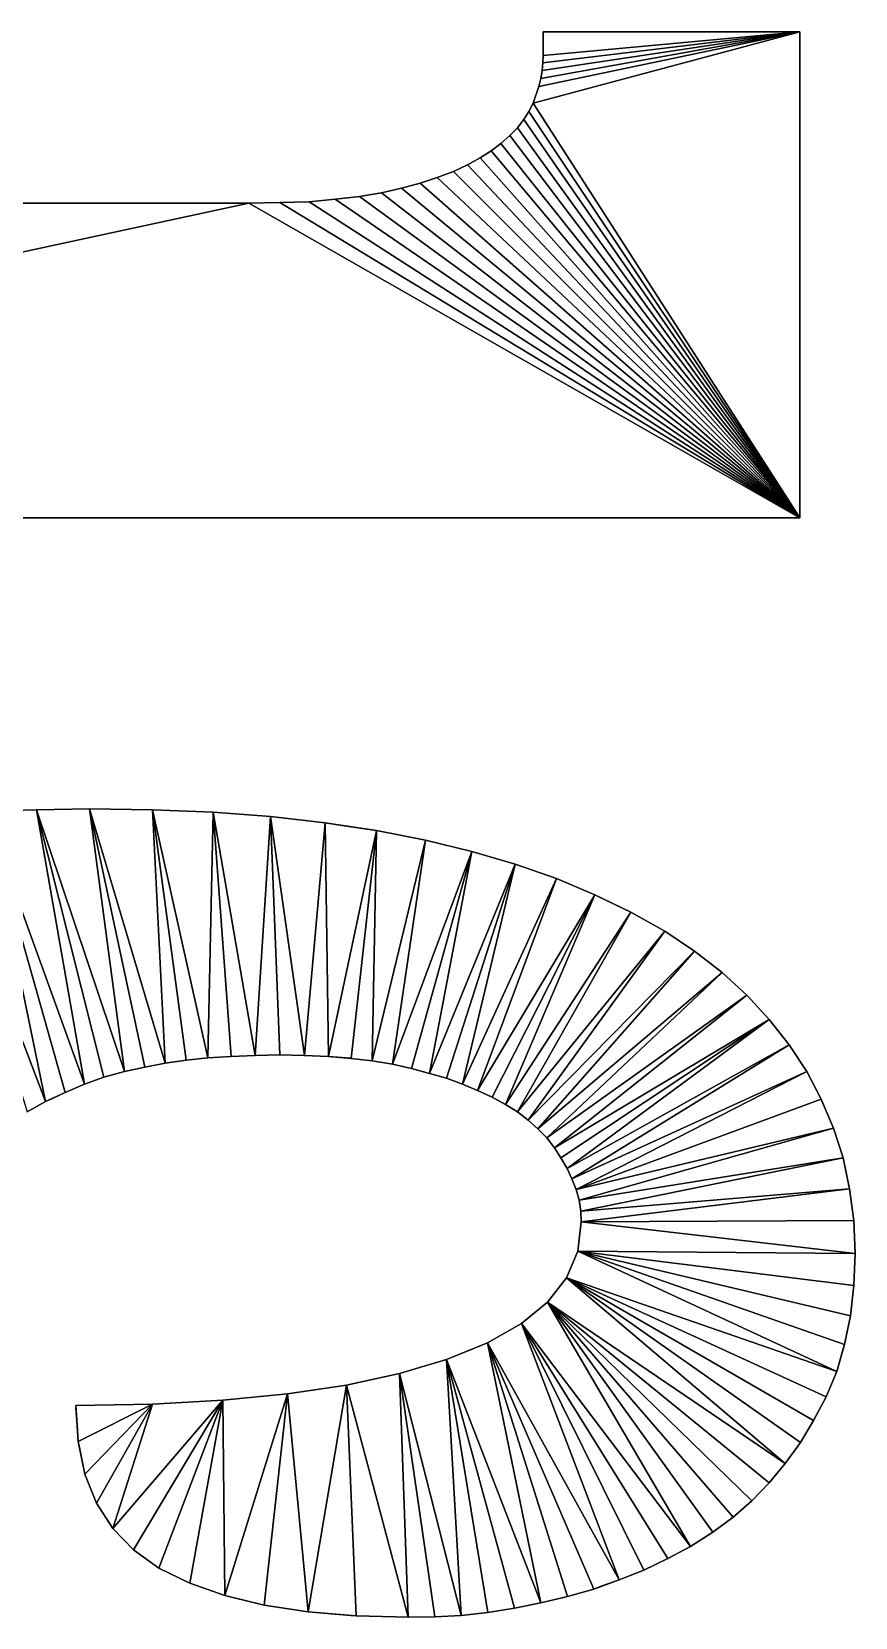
# Model space of a CAD drawing. Header units: inches. Extents: x 62 to 1153, y 3 to 780.
# Drawn here: x 391.474 to 393.169, y 217.36 to 220.625 of the extents above; entities that cross this region are included whole.
import ezdxf

# ---------------------------------------------------------------- set-up
doc = ezdxf.new("R2010")
doc.units = ezdxf.units.IN
doc.header["$MEASUREMENT"] = 0
doc.layers.add('ConstLine', color=6, linetype='Continuous')

msp = doc.modelspace()

# ---------------------------------------------------------------- linework, layer by layer
at = {"layer": 'ConstLine'}
for points in [[(392.5059, 220.4776, 5), (393.0549, 220.6246, 5), (392.5179, 220.5116, 5)], [(393.0549, 220.6246, 5), (392.5059, 220.4776, 5), (393.0549, 219.6236, 5)], [(392.5219, 220.5286, 5), (392.5179, 220.5116, 5), (393.0549, 220.6246, 5)], [(392.5249, 220.5446, 5), (392.5219, 220.5286, 5), (393.0549, 220.6246, 5)], [(392.5259, 220.5606, 5), (392.5249, 220.5446, 5), (393.0549, 220.6246, 5)], [(392.5269, 220.5756, 5), (392.5259, 220.5606, 5), (393.0549, 220.6246, 5)], [(392.5269, 220.6246, 5), (392.5269, 220.5756, 5), (393.0549, 220.6246, 5)], [(393.0549, 220.6246, 4), (392.5269, 220.6246, 4), (393.0549, 220.6246, 5)], [(392.5269, 220.6246, 4), (392.5269, 220.6246, 5), (393.0549, 220.6246, 5)], [(392.5269, 220.6246, 4), (392.5269, 220.5756, 4), (392.5269, 220.5756, 5)], [(392.5269, 220.6246, 4), (392.5269, 220.5756, 5), (392.5269, 220.6246, 5)], [(393.0549, 219.6236, 4), (393.0549, 220.6246, 4), (393.0549, 219.6236, 5)], [(393.0549, 220.6246, 5), (393.0549, 219.6236, 5), (393.0549, 220.6246, 4)], [(392.5259, 220.5606, 4), (392.5249, 220.5446, 4), (392.5249, 220.5446, 5)], [(392.5259, 220.5606, 4), (392.5249, 220.5446, 5), (392.5259, 220.5606, 5)], [(392.5269, 220.5756, 4), (392.5259, 220.5606, 4), (392.5259, 220.5606, 5)], [(392.5269, 220.5756, 4), (392.5259, 220.5606, 5), (392.5269, 220.5756, 5)], [(392.5219, 220.5286, 4), (392.5179, 220.5116, 4), (392.5179, 220.5116, 5)], [(392.5219, 220.5286, 4), (392.5179, 220.5116, 5), (392.5219, 220.5286, 5)], [(392.5219, 220.5286, 5), (392.5249, 220.5446, 5), (392.5248, 220.5441, 4)], [(392.5248, 220.5441, 4), (392.5219, 220.5286, 4), (392.5219, 220.5286, 5)], [(392.5249, 220.5446, 4), (392.5248, 220.5441, 4), (392.5249, 220.5446, 5)], [(392.5179, 220.5116, 4), (392.5059, 220.4776, 4), (392.5059, 220.4776, 5)], [(392.5179, 220.5116, 4), (392.5059, 220.4776, 5), (392.5179, 220.5116, 5)], [(392.4869, 220.4436, 5), (393.0549, 219.6236, 5), (392.4969, 220.4606, 5)], [(392.4969, 220.4606, 4), (392.4869, 220.4436, 4), (392.4869, 220.4436, 5)], [(392.4969, 220.4606, 4), (392.4869, 220.4436, 5), (392.4969, 220.4606, 5)], [(392.4969, 220.4606, 5), (393.0549, 219.6236, 5), (392.5059, 220.4776, 5)], [(392.4969, 220.4606, 5), (392.5059, 220.4776, 5), (392.5032, 220.4726, 4)], [(392.5032, 220.4726, 4), (392.4969, 220.4606, 4), (392.4969, 220.4606, 5)], [(392.5059, 220.4776, 4), (392.5032, 220.4726, 4), (392.5059, 220.4776, 5)], [(392.4579, 220.4106, 5), (393.0549, 219.6236, 5), (392.4739, 220.4266, 5)], [(392.4739, 220.4266, 4), (392.4579, 220.4106, 4), (392.4579, 220.4106, 5)], [(392.4739, 220.4266, 4), (392.4579, 220.4106, 5), (392.4739, 220.4266, 5)], [(392.4739, 220.4266, 5), (393.0549, 219.6236, 5), (392.4869, 220.4436, 5)], [(392.4869, 220.4436, 4), (392.4739, 220.4266, 4), (392.4739, 220.4266, 5)], [(392.4869, 220.4436, 4), (392.4739, 220.4266, 5), (392.4869, 220.4436, 5)], [(392.4199, 220.3796, 5), (393.0549, 219.6236, 5), (392.4399, 220.3946, 5)], [(392.4399, 220.3946, 4), (392.4199, 220.3796, 4), (392.4199, 220.3796, 5)], [(392.4399, 220.3946, 4), (392.4199, 220.3796, 5), (392.4399, 220.3946, 5)], [(392.4399, 220.3946, 5), (393.0549, 219.6236, 5), (392.4579, 220.4106, 5)], [(392.4579, 220.4106, 4), (392.4399, 220.3946, 4), (392.4399, 220.3946, 5)], [(392.4579, 220.4106, 4), (392.4399, 220.3946, 5), (392.4579, 220.4106, 5)], [(392.3969, 220.3646, 5), (392.3709, 220.3506, 5), (393.0549, 219.6236, 5)], [(392.3969, 220.3646, 4), (392.3709, 220.3506, 4), (392.3709, 220.3506, 5)], [(392.3969, 220.3646, 4), (392.3709, 220.3506, 5), (392.3969, 220.3646, 5)], [(392.3969, 220.3646, 5), (393.0549, 219.6236, 5), (392.4199, 220.3796, 5)], [(392.4199, 220.3796, 4), (392.3969, 220.3646, 4), (392.3969, 220.3646, 5)], [(392.4199, 220.3796, 4), (392.3969, 220.3646, 5), (392.4199, 220.3796, 5)], [(392.3089, 220.3246, 5), (392.2739, 220.3126, 5), (393.0549, 219.6236, 5)], [(392.3089, 220.3246, 4), (392.2739, 220.3126, 4), (392.2739, 220.3126, 5)], [(392.3089, 220.3246, 4), (392.2739, 220.3126, 5), (392.3089, 220.3246, 5)], [(392.3419, 220.3366, 5), (392.3089, 220.3246, 5), (393.0549, 219.6236, 5)], [(392.3419, 220.3366, 4), (392.3089, 220.3246, 4), (392.3089, 220.3246, 5)], [(392.3419, 220.3366, 4), (392.3089, 220.3246, 5), (392.3419, 220.3366, 5)], [(392.3709, 220.3506, 5), (392.3419, 220.3366, 5), (393.0549, 219.6236, 5)], [(392.3709, 220.3506, 4), (392.3419, 220.3366, 4), (392.3419, 220.3366, 5)], [(392.3709, 220.3506, 4), (392.3419, 220.3366, 5), (392.3709, 220.3506, 5)], [(392.1489, 220.2856, 5), (393.0549, 219.6236, 5), (392.1939, 220.2926, 5)], [(392.1939, 220.2926, 4), (392.1489, 220.2856, 4), (392.1489, 220.2856, 5)], [(392.1939, 220.2926, 4), (392.1489, 220.2856, 5), (392.1939, 220.2926, 5)], [(392.2349, 220.3026, 5), (392.1939, 220.2926, 5), (393.0549, 219.6236, 5)], [(392.2349, 220.3026, 4), (392.1939, 220.2926, 4), (392.1939, 220.2926, 5)], [(392.2349, 220.3026, 4), (392.1939, 220.2926, 5), (392.2349, 220.3026, 5)], [(392.2739, 220.3126, 5), (392.2349, 220.3026, 5), (393.0549, 219.6236, 5)], [(392.2739, 220.3126, 4), (392.2349, 220.3026, 4), (392.2349, 220.3026, 5)], [(392.2739, 220.3126, 4), (392.2349, 220.3026, 5), (392.2739, 220.3126, 5)], [(388.9209, 220.2716, 4), (388.9209, 220.2716, 5), (391.9209, 220.2716, 5)], [(388.9209, 220.2716, 5), (388.9209, 219.6236, 5), (391.9209, 220.2716, 5)], [(393.0549, 219.6236, 5), (391.9209, 220.2716, 5), (388.9209, 219.6236, 5)], [(391.9209, 220.2716, 4), (388.9209, 220.2716, 4), (391.9209, 220.2716, 5)], [(391.9849, 220.2726, 5), (391.9209, 220.2716, 5), (393.0549, 219.6236, 5)], [(391.9849, 220.2726, 4), (391.9209, 220.2716, 4), (391.9209, 220.2716, 5)], [(391.9849, 220.2726, 4), (391.9209, 220.2716, 5), (391.9849, 220.2726, 5)], [(392.0449, 220.2746, 5), (391.9849, 220.2726, 5), (393.0549, 219.6236, 5)], [(392.0449, 220.2746, 4), (391.9849, 220.2726, 4), (391.9849, 220.2726, 5)], [(392.0449, 220.2746, 4), (391.9849, 220.2726, 5), (392.0449, 220.2746, 5)], [(392.0989, 220.2796, 5), (392.0449, 220.2746, 5), (393.0549, 219.6236, 5)], [(392.0989, 220.2796, 4), (392.0449, 220.2746, 4), (392.0449, 220.2746, 5)], [(392.0989, 220.2796, 4), (392.0449, 220.2746, 5), (392.0989, 220.2796, 5)], [(392.0989, 220.2796, 5), (393.0549, 219.6236, 5), (392.1489, 220.2856, 5)], [(392.0989, 220.2796, 5), (392.1489, 220.2856, 5), (392.1309, 220.2835, 4)], [(392.1309, 220.2835, 4), (392.0989, 220.2796, 4), (392.0989, 220.2796, 5)], [(392.1489, 220.2856, 4), (392.1309, 220.2835, 4), (392.1489, 220.2856, 5)], [(388.9209, 219.6236, 4), (393.0549, 219.6236, 4), (388.9209, 219.6236, 5)], [(393.0549, 219.6236, 5), (388.9209, 219.6236, 5), (393.0549, 219.6236, 4)], [(391.3789, 219.0196, 5), (391.2779, 219.0126, 5), (391.5029, 218.4216, 5)], [(391.4839, 219.0226, 5), (391.3789, 219.0196, 5), (391.5829, 218.4576, 5)], [(391.4839, 219.0226, 4), (391.3789, 219.0196, 4), (391.3789, 219.0196, 5)], [(391.4839, 219.0226, 4), (391.3789, 219.0196, 5), (391.4839, 219.0226, 5)], [(391.5429, 218.4406, 5), (391.5829, 218.4576, 5), (391.3789, 219.0196, 5)], [(391.5029, 218.4216, 5), (391.5429, 218.4406, 5), (391.3789, 219.0196, 5)], [(391.5929, 219.0246, 5), (391.4839, 219.0226, 5), (391.6649, 218.4836, 5)], [(391.5929, 219.0246, 4), (391.4839, 219.0226, 4), (391.4839, 219.0226, 5)], [(391.5929, 219.0246, 4), (391.4839, 219.0226, 5), (391.5929, 219.0246, 5)], [(391.6229, 218.4716, 5), (391.6649, 218.4836, 5), (391.4839, 219.0226, 5)], [(391.5829, 218.4576, 5), (391.6229, 218.4716, 5), (391.4839, 219.0226, 5)], [(391.6649, 218.4836, 5), (391.7069, 218.4926, 5), (391.5929, 219.0246, 5)], [(391.7069, 218.4926, 5), (391.7489, 218.5006, 5), (391.5929, 219.0246, 5)], [(391.7229, 219.0226, 5), (391.5929, 219.0246, 5), (391.7489, 218.5006, 5)], [(391.7229, 219.0226, 4), (391.5929, 219.0246, 4), (391.5929, 219.0246, 5)], [(391.7229, 219.0226, 4), (391.5929, 219.0246, 5), (391.7229, 219.0226, 5)], [(391.8479, 219.0176, 5), (391.7229, 219.0226, 5), (391.8369, 218.5116, 5)], [(391.7919, 218.5066, 5), (391.8369, 218.5116, 5), (391.7229, 219.0226, 5)], [(391.7489, 218.5006, 5), (391.7919, 218.5066, 5), (391.7229, 219.0226, 5)], [(391.8479, 219.0176, 4), (391.7229, 219.0226, 4), (391.7229, 219.0226, 5)], [(391.8479, 219.0176, 4), (391.7229, 219.0226, 5), (391.8479, 219.0176, 5)], [(391.8369, 218.5116, 5), (391.8849, 218.5146, 5), (391.8479, 219.0176, 5)], [(391.9659, 219.0086, 5), (391.8479, 219.0176, 5), (391.9339, 218.5166, 5)], [(391.8849, 218.5146, 5), (391.9339, 218.5166, 5), (391.8479, 219.0176, 5)], [(391.9659, 219.0086, 4), (391.8479, 219.0176, 4), (391.8479, 219.0176, 5)], [(391.9659, 219.0086, 4), (391.8479, 219.0176, 5), (391.9659, 219.0086, 5)], [(391.4649, 218.4006, 5), (391.5029, 218.4216, 5), (391.2779, 219.0126, 5)], [(391.9339, 218.5166, 5), (391.9849, 218.5176, 5), (391.9659, 219.0086, 5)], [(391.9849, 218.5176, 5), (392.0359, 218.5166, 5), (391.9659, 219.0086, 5)], [(392.0779, 218.9956, 5), (391.9659, 219.0086, 5), (392.0359, 218.5166, 5)], [(392.0779, 218.9956, 4), (391.9659, 219.0086, 4), (391.9659, 219.0086, 5)], [(392.0779, 218.9956, 4), (391.9659, 219.0086, 5), (392.0779, 218.9956, 5)], [(392.0359, 218.5166, 5), (392.0849, 218.5146, 5), (392.0779, 218.9956, 5)], [(392.1839, 218.9796, 5), (392.0779, 218.9956, 5), (392.0849, 218.5146, 5)], [(392.0779, 218.9956, 5), (392.1839, 218.9796, 5), (392.1309, 218.9876, 4)], [(392.1309, 218.9876, 4), (392.0779, 218.9956, 4), (392.0779, 218.9956, 5)], [(392.1839, 218.9796, 4), (392.1309, 218.9876, 4), (392.1839, 218.9796, 5)], [(392.0849, 218.5146, 5), (392.1319, 218.5106, 5), (392.1839, 218.9796, 5)], [(392.1319, 218.5106, 5), (392.1749, 218.5056, 5), (392.1839, 218.9796, 5)], [(392.2849, 218.9596, 5), (392.1839, 218.9796, 5), (392.1749, 218.5056, 5)], [(392.1749, 218.5056, 5), (392.2169, 218.4986, 5), (392.2849, 218.9596, 5)], [(392.2849, 218.9596, 4), (392.1839, 218.9796, 4), (392.1839, 218.9796, 5)], [(392.2849, 218.9596, 4), (392.1839, 218.9796, 5), (392.2849, 218.9596, 5)], [(392.3799, 218.9366, 5), (392.2849, 218.9596, 5), (392.2169, 218.4986, 5)], [(392.3799, 218.9366, 4), (392.2849, 218.9596, 4), (392.2849, 218.9596, 5)], [(392.3799, 218.9366, 4), (392.2849, 218.9596, 5), (392.3799, 218.9366, 5)], [(392.2169, 218.4986, 5), (392.2559, 218.4896, 5), (392.3799, 218.9366, 5)], [(392.2559, 218.4896, 5), (392.2929, 218.4796, 5), (392.3799, 218.9366, 5)], [(392.4689, 218.9106, 5), (392.3799, 218.9366, 5), (392.2929, 218.4796, 5)], [(392.4689, 218.9106, 4), (392.3799, 218.9366, 4), (392.3799, 218.9366, 5)], [(392.4689, 218.9106, 4), (392.3799, 218.9366, 5), (392.4689, 218.9106, 5)], [(392.2929, 218.4796, 5), (392.3279, 218.4696, 5), (392.4689, 218.9106, 5)], [(392.3279, 218.4696, 5), (392.3609, 218.4576, 5), (392.4689, 218.9106, 5)], [(392.5539, 218.8806, 5), (392.4689, 218.9106, 5), (392.3609, 218.4576, 5)], [(392.5539, 218.8806, 4), (392.4689, 218.9106, 4), (392.4689, 218.9106, 5)], [(392.5539, 218.8806, 4), (392.4689, 218.9106, 5), (392.5539, 218.8806, 5)], [(392.3609, 218.4576, 5), (392.3919, 218.4446, 5), (392.5539, 218.8806, 5)], [(392.6329, 218.8476, 5), (392.5539, 218.8806, 5), (392.3919, 218.4446, 5)], [(392.6329, 218.8476, 4), (392.5539, 218.8806, 4), (392.5539, 218.8806, 5)], [(392.6329, 218.8476, 4), (392.5539, 218.8806, 5), (392.6329, 218.8476, 5)], [(392.3919, 218.4446, 5), (392.4219, 218.4306, 5), (392.6329, 218.8476, 5)], [(392.4219, 218.4306, 5), (392.4489, 218.4156, 5), (392.6329, 218.8476, 5)], [(392.7069, 218.8116, 5), (392.6329, 218.8476, 5), (392.4489, 218.4156, 5)], [(392.6429, 218.8428, 4), (392.6329, 218.8476, 4), (392.6329, 218.8476, 5)], [(392.6429, 218.8428, 4), (392.6329, 218.8476, 5), (392.7069, 218.8116, 5)], [(392.7069, 218.8116, 4), (392.6429, 218.8428, 4), (392.7069, 218.8116, 5)], [(392.4489, 218.4156, 5), (392.4739, 218.4006, 5), (392.7069, 218.8116, 5)], [(392.7769, 218.7726, 5), (392.7069, 218.8116, 5), (392.4739, 218.4006, 5)], [(392.7769, 218.7726, 4), (392.7069, 218.8116, 4), (392.7069, 218.8116, 5)], [(392.7769, 218.7726, 4), (392.7069, 218.8116, 5), (392.7769, 218.7726, 5)], [(392.4739, 218.4006, 5), (392.4959, 218.3836, 5), (392.7769, 218.7726, 5)], [(392.8379, 218.7316, 5), (392.7769, 218.7726, 5), (392.4959, 218.3836, 5)], [(392.8379, 218.7316, 4), (392.7769, 218.7726, 4), (392.7769, 218.7726, 5)], [(392.8379, 218.7316, 4), (392.7769, 218.7726, 5), (392.8379, 218.7316, 5)], [(392.4959, 218.3836, 5), (392.5159, 218.3656, 5), (392.8379, 218.7316, 5)], [(392.8949, 218.6876, 5), (392.8379, 218.7316, 5), (392.5159, 218.3656, 5)], [(392.8949, 218.6876, 4), (392.8379, 218.7316, 4), (392.8379, 218.7316, 5)], [(392.8949, 218.6876, 4), (392.8379, 218.7316, 5), (392.8949, 218.6876, 5)], [(392.5159, 218.3656, 5), (392.5339, 218.3466, 5), (392.8949, 218.6876, 5)], [(392.9459, 218.6406, 5), (392.8949, 218.6876, 5), (392.5339, 218.3466, 5)], [(392.9459, 218.6406, 4), (392.8949, 218.6876, 4), (392.8949, 218.6876, 5)], [(392.9459, 218.6406, 4), (392.8949, 218.6876, 5), (392.9459, 218.6406, 5)], [(392.5339, 218.3466, 5), (392.5499, 218.3266, 5), (392.9459, 218.6406, 5)], [(392.9919, 218.5906, 5), (392.9459, 218.6406, 5), (392.5499, 218.3266, 5)], [(392.9459, 218.6406, 4), (392.9459, 218.6406, 5), (392.9919, 218.5906, 5)], [(392.9459, 218.6406, 4), (392.9919, 218.5906, 5), (392.9919, 218.5906, 4)], [(392.5499, 218.3266, 5), (392.5629, 218.3056, 5), (392.9919, 218.5906, 5)], [(392.5629, 218.3056, 5), (392.5759, 218.2836, 5), (392.9919, 218.5906, 5)], [(393.0329, 218.5386, 5), (392.9919, 218.5906, 5), (392.5759, 218.2836, 5)], [(392.9919, 218.5906, 4), (392.9919, 218.5906, 5), (393.0329, 218.5386, 5)], [(392.9919, 218.5906, 4), (393.0329, 218.5386, 5), (393.0329, 218.5386, 4)], [(392.5759, 218.2836, 5), (392.5859, 218.2626, 5), (393.0329, 218.5386, 5)], [(393.0689, 218.4836, 5), (393.0329, 218.5386, 5), (392.5859, 218.2626, 5)], [(393.0329, 218.5386, 4), (393.0329, 218.5386, 5), (393.0689, 218.4836, 5)], [(393.0329, 218.5386, 4), (393.0689, 218.4836, 5), (393.0689, 218.4836, 4)], [(391.7489, 218.5006, 4), (391.7489, 218.5006, 5), (391.7069, 218.4926, 5)], [(391.7489, 218.5006, 4), (391.7069, 218.4926, 5), (391.7069, 218.4926, 4)], [(391.7919, 218.5066, 4), (391.7919, 218.5066, 5), (391.7489, 218.5006, 5)], [(391.7919, 218.5066, 4), (391.7489, 218.5006, 5), (391.7489, 218.5006, 4)], [(391.8369, 218.5116, 4), (391.8369, 218.5116, 5), (391.7919, 218.5066, 5)], [(391.8369, 218.5116, 4), (391.7919, 218.5066, 5), (391.7919, 218.5066, 4)], [(391.8849, 218.5146, 4), (391.8849, 218.5146, 5), (391.8369, 218.5116, 5)], [(391.8849, 218.5146, 4), (391.8369, 218.5116, 5), (391.8369, 218.5116, 4)], [(391.9339, 218.5166, 4), (391.9339, 218.5166, 5), (391.8849, 218.5146, 5)], [(391.9339, 218.5166, 4), (391.8849, 218.5146, 5), (391.8849, 218.5146, 4)], [(391.9849, 218.5176, 4), (391.9849, 218.5176, 5), (391.9339, 218.5166, 5)], [(391.9849, 218.5176, 4), (391.9339, 218.5166, 5), (391.9339, 218.5166, 4)], [(392.0359, 218.5166, 4), (392.0359, 218.5166, 5), (391.9849, 218.5176, 5)], [(392.0359, 218.5166, 4), (391.9849, 218.5176, 5), (391.9849, 218.5176, 4)], [(392.0849, 218.5146, 4), (392.0849, 218.5146, 5), (392.0359, 218.5166, 5)], [(392.0849, 218.5146, 4), (392.0359, 218.5166, 5), (392.0359, 218.5166, 4)], [(392.0849, 218.5146, 4), (392.1309, 218.5107, 4), (392.0849, 218.5146, 5)], [(392.1319, 218.5106, 5), (392.0849, 218.5146, 5), (392.1309, 218.5107, 4)], [(392.1319, 218.5106, 4), (392.1319, 218.5106, 5), (392.1309, 218.5107, 4)], [(392.1749, 218.5056, 4), (392.1749, 218.5056, 5), (392.1319, 218.5106, 5)], [(392.1749, 218.5056, 4), (392.1319, 218.5106, 5), (392.1319, 218.5106, 4)], [(392.2169, 218.4986, 4), (392.2169, 218.4986, 5), (392.1749, 218.5056, 5)], [(392.2169, 218.4986, 4), (392.1749, 218.5056, 5), (392.1749, 218.5056, 4)], [(392.2559, 218.4896, 4), (392.2559, 218.4896, 5), (392.2169, 218.4986, 5)], [(392.2559, 218.4896, 4), (392.2169, 218.4986, 5), (392.2169, 218.4986, 4)], [(391.6229, 218.4716, 4), (391.6229, 218.4716, 5), (391.5829, 218.4576, 5)], [(391.6229, 218.4716, 4), (391.5829, 218.4576, 5), (391.5829, 218.4576, 4)], [(391.6649, 218.4836, 4), (391.6649, 218.4836, 5), (391.6229, 218.4716, 5)], [(391.6649, 218.4836, 4), (391.6229, 218.4716, 5), (391.6229, 218.4716, 4)], [(391.7069, 218.4926, 4), (391.7069, 218.4926, 5), (391.6649, 218.4836, 5)], [(391.7069, 218.4926, 4), (391.6649, 218.4836, 5), (391.6649, 218.4836, 4)], [(392.2929, 218.4796, 4), (392.2929, 218.4796, 5), (392.2559, 218.4896, 5)], [(392.2929, 218.4796, 4), (392.2559, 218.4896, 5), (392.2559, 218.4896, 4)], [(392.3279, 218.4696, 4), (392.3279, 218.4696, 5), (392.2929, 218.4796, 5)], [(392.3279, 218.4696, 4), (392.2929, 218.4796, 5), (392.2929, 218.4796, 4)], [(392.3609, 218.4576, 4), (392.3609, 218.4576, 5), (392.3279, 218.4696, 5)], [(392.3609, 218.4576, 4), (392.3279, 218.4696, 5), (392.3279, 218.4696, 4)], [(392.5859, 218.2626, 5), (392.5949, 218.2406, 5), (393.0689, 218.4836, 5)], [(393.0989, 218.4266, 5), (393.0689, 218.4836, 5), (392.5949, 218.2406, 5)], [(393.0689, 218.4836, 4), (393.0689, 218.4836, 5), (393.0989, 218.4266, 5)], [(393.0689, 218.4836, 4), (393.0989, 218.4266, 5), (393.0989, 218.4266, 4)], [(391.5429, 218.4406, 5), (391.5029, 218.4216, 5), (391.5092, 218.4246, 4)], [(391.5429, 218.4406, 4), (391.5429, 218.4406, 5), (391.5092, 218.4246, 4)], [(391.5829, 218.4576, 4), (391.5829, 218.4576, 5), (391.5429, 218.4406, 5)], [(391.5829, 218.4576, 4), (391.5429, 218.4406, 5), (391.5429, 218.4406, 4)], [(392.3919, 218.4446, 4), (392.3919, 218.4446, 5), (392.3609, 218.4576, 5)], [(392.3919, 218.4446, 4), (392.3609, 218.4576, 5), (392.3609, 218.4576, 4)], [(392.4219, 218.4306, 4), (392.4219, 218.4306, 5), (392.3919, 218.4446, 5)], [(392.4219, 218.4306, 4), (392.3919, 218.4446, 5), (392.3919, 218.4446, 4)], [(392.4219, 218.4306, 5), (392.4219, 218.4306, 4), (392.4327, 218.4246, 4)], [(392.4489, 218.4156, 5), (392.4219, 218.4306, 5), (392.4327, 218.4246, 4)], [(391.5029, 218.4216, 4), (391.5029, 218.4216, 5), (391.4649, 218.4006, 5)], [(391.5029, 218.4216, 4), (391.4649, 218.4006, 5), (391.4649, 218.4006, 4)], [(391.5029, 218.4216, 4), (391.5092, 218.4246, 4), (391.5029, 218.4216, 5)], [(392.4327, 218.4246, 4), (392.4489, 218.4156, 4), (392.4489, 218.4156, 5)], [(392.4489, 218.4156, 5), (392.4489, 218.4156, 4), (392.4739, 218.4006, 5)], [(392.4739, 218.4006, 4), (392.4739, 218.4006, 5), (392.4489, 218.4156, 4)], [(392.4739, 218.4006, 4), (392.4959, 218.3836, 4), (392.4739, 218.4006, 5)], [(392.4959, 218.3836, 5), (392.4739, 218.4006, 5), (392.4959, 218.3836, 4)], [(393.0989, 218.4266, 5), (392.5949, 218.2406, 5), (393.1239, 218.3666, 5)], [(393.0989, 218.4266, 4), (393.0989, 218.4266, 5), (393.0997, 218.4246, 4)], [(393.0989, 218.4266, 5), (393.1239, 218.3666, 5), (393.0997, 218.4246, 4)], [(393.1239, 218.3666, 4), (393.0997, 218.4246, 4), (393.1239, 218.3666, 5)], [(392.4959, 218.3836, 4), (392.5159, 218.3656, 4), (392.4959, 218.3836, 5)], [(392.5159, 218.3656, 5), (392.4959, 218.3836, 5), (392.5159, 218.3656, 4)], [(392.5159, 218.3656, 5), (392.5159, 218.3656, 4), (392.5339, 218.3466, 5)], [(392.5339, 218.3466, 4), (392.5339, 218.3466, 5), (392.5159, 218.3656, 4)], [(392.6009, 218.2186, 5), (393.1239, 218.3666, 5), (392.5949, 218.2406, 5)], [(393.1239, 218.3666, 5), (392.6009, 218.2186, 5), (393.1439, 218.3056, 5)], [(393.1239, 218.3666, 4), (393.1239, 218.3666, 5), (393.1439, 218.3056, 5)], [(393.1239, 218.3666, 4), (393.1439, 218.3056, 5), (393.1439, 218.3056, 4)], [(392.5339, 218.3466, 4), (392.5499, 218.3266, 5), (392.5339, 218.3466, 5)], [(392.5339, 218.3466, 4), (392.5499, 218.3266, 4), (392.5499, 218.3266, 5)], [(392.5629, 218.3056, 4), (392.5629, 218.3056, 5), (392.5499, 218.3266, 5)], [(392.5499, 218.3266, 4), (392.5629, 218.3056, 4), (392.5499, 218.3266, 5)], [(392.5629, 218.3056, 4), (392.5759, 218.2836, 5), (392.5629, 218.3056, 5)], [(392.5629, 218.3056, 4), (392.5759, 218.2836, 4), (392.5759, 218.2836, 5)], [(392.6009, 218.2186, 5), (392.6039, 218.1956, 5), (393.1439, 218.3056, 5)], [(393.1569, 218.2416, 5), (393.1439, 218.3056, 5), (392.6039, 218.1956, 5)], [(393.1569, 218.2416, 5), (393.1549, 218.2515, 4), (393.1439, 218.3056, 5)], [(393.1439, 218.3056, 4), (393.1439, 218.3056, 5), (393.1549, 218.2515, 4)], [(392.5759, 218.2836, 4), (392.5859, 218.2626, 4), (392.5759, 218.2836, 5)], [(392.5859, 218.2626, 5), (392.5759, 218.2836, 5), (392.5859, 218.2626, 4)], [(392.5949, 218.2406, 4), (392.5949, 218.2406, 5), (392.5859, 218.2626, 5)], [(392.5859, 218.2626, 4), (392.5949, 218.2406, 4), (392.5859, 218.2626, 5)], [(392.5949, 218.2406, 4), (392.6009, 218.2186, 5), (392.5949, 218.2406, 5)], [(392.6009, 218.2186, 5), (392.5949, 218.2406, 4), (392.6009, 218.2186, 4)], [(392.6039, 218.1956, 5), (392.6049, 218.1736, 5), (393.1569, 218.2416, 5)], [(393.1659, 218.1766, 5), (393.1569, 218.2416, 5), (392.6049, 218.1736, 5)], [(393.1569, 218.2416, 5), (393.1569, 218.2416, 4), (393.1549, 218.2515, 4)], [(393.1569, 218.2416, 4), (393.1569, 218.2416, 5), (393.1659, 218.1766, 5)], [(393.1569, 218.2416, 4), (393.1659, 218.1766, 5), (393.1659, 218.1766, 4)], [(392.6009, 218.2186, 4), (392.6039, 218.1956, 5), (392.6009, 218.2186, 5)], [(392.6009, 218.2186, 4), (392.6039, 218.1956, 4), (392.6039, 218.1956, 5)], [(392.6049, 218.1736, 5), (392.5979, 218.1136, 5), (393.1689, 218.1086, 5)], [(392.6049, 218.1736, 5), (392.6043, 218.1686, 4), (392.5979, 218.1136, 5)], [(392.5979, 218.1136, 4), (392.5979, 218.1136, 5), (392.6043, 218.1686, 4)], [(392.6049, 218.1736, 4), (392.6049, 218.1736, 5), (392.6039, 218.1956, 5)], [(392.6039, 218.1956, 4), (392.6049, 218.1736, 4), (392.6039, 218.1956, 5)], [(392.6049, 218.1736, 4), (392.6043, 218.1686, 4), (392.6049, 218.1736, 5)], [(393.1689, 218.1086, 5), (393.1659, 218.1766, 5), (392.6049, 218.1736, 5)], [(393.1659, 218.1766, 4), (393.1659, 218.1766, 5), (393.1689, 218.1086, 5)], [(393.1659, 218.1766, 4), (393.1689, 218.1086, 5), (393.1689, 218.1086, 4)], [(392.5749, 218.0586, 5), (393.1309, 217.8656, 5), (392.5979, 218.1136, 5)], [(392.5979, 218.1136, 4), (392.5749, 218.0586, 5), (392.5979, 218.1136, 5)], [(392.5979, 218.1136, 4), (392.5749, 218.0586, 4), (392.5749, 218.0586, 5)], [(393.1659, 218.0426, 5), (393.1689, 218.1086, 5), (392.5979, 218.1136, 5)], [(393.1309, 217.8656, 5), (393.1469, 217.9216, 5), (392.5979, 218.1136, 5)], [(393.1589, 217.9806, 5), (393.1659, 218.0426, 5), (392.5979, 218.1136, 5)], [(393.1589, 217.9806, 5), (392.5979, 218.1136, 5), (393.1469, 217.9216, 5)], [(393.1689, 218.1086, 4), (393.1689, 218.1086, 5), (393.1659, 218.0426, 5)], [(393.1689, 218.1086, 4), (393.1659, 218.0426, 5), (393.1659, 218.0426, 4)], [(392.5749, 218.0586, 5), (392.5359, 218.0086, 5), (393.0249, 217.6766, 5)], [(392.5359, 218.0086, 4), (392.5359, 218.0086, 5), (392.5749, 218.0586, 5)], [(392.5749, 218.0586, 4), (392.5359, 218.0086, 4), (392.5749, 218.0586, 5)], [(393.0559, 217.7196, 5), (392.5749, 218.0586, 5), (393.0249, 217.6766, 5)], [(393.0829, 217.7646, 5), (392.5749, 218.0586, 5), (393.0559, 217.7196, 5)], [(393.1089, 217.8136, 5), (392.5749, 218.0586, 5), (393.0829, 217.7646, 5)], [(393.1309, 217.8656, 5), (392.5749, 218.0586, 5), (393.1089, 217.8136, 5)], [(393.1659, 218.0426, 4), (393.1659, 218.0426, 5), (393.1589, 217.9806, 5)], [(393.1659, 218.0426, 4), (393.1589, 217.9806, 5), (393.1589, 217.9806, 4)], [(392.5359, 218.0086, 5), (392.4819, 217.9646, 5), (392.8299, 217.5056, 5)], [(392.4819, 217.9646, 5), (392.5359, 218.0086, 5), (392.4819, 217.9646, 4)], [(392.5359, 218.0086, 5), (392.5359, 218.0086, 4), (392.4819, 217.9646, 4)], [(392.8299, 217.5056, 5), (392.8759, 217.5346, 5), (392.5359, 218.0086, 5)], [(392.8759, 217.5346, 5), (392.9179, 217.5656, 5), (392.5359, 218.0086, 5)], [(392.9179, 217.5656, 5), (392.9559, 217.5996, 5), (392.5359, 218.0086, 5)], [(392.9559, 217.5996, 5), (392.9919, 217.6366, 5), (392.5359, 218.0086, 5)], [(392.9919, 217.6366, 5), (393.0249, 217.6766, 5), (392.5359, 218.0086, 5)], [(393.1589, 217.9806, 5), (393.1469, 217.9216, 5), (393.1549, 217.961, 4)], [(393.1589, 217.9806, 4), (393.1589, 217.9806, 5), (393.1549, 217.961, 4)], [(392.4819, 217.9646, 5), (392.4119, 217.9246, 5), (392.6829, 217.4366, 5)], [(392.4819, 217.9646, 4), (392.4119, 217.9246, 5), (392.4819, 217.9646, 5)], [(392.4119, 217.9246, 5), (392.4819, 217.9646, 4), (392.4119, 217.9246, 4)], [(392.7339, 217.4566, 5), (392.7829, 217.4806, 5), (392.4819, 217.9646, 5)], [(392.6829, 217.4366, 5), (392.7339, 217.4566, 5), (392.4819, 217.9646, 5)], [(392.7829, 217.4806, 5), (392.8299, 217.5056, 5), (392.4819, 217.9646, 5)], [(393.1469, 217.9216, 4), (393.1549, 217.961, 4), (393.1469, 217.9216, 5)], [(392.5219, 217.3896, 5), (392.4119, 217.9246, 5), (392.3279, 217.8906, 5)], [(392.3279, 217.8906, 5), (392.4119, 217.9246, 5), (392.3822, 217.9126, 4)], [(392.3279, 217.8906, 4), (392.3279, 217.8906, 5), (392.3822, 217.9126, 4)], [(392.4119, 217.9246, 4), (392.3822, 217.9126, 4), (392.4119, 217.9246, 5)], [(392.6309, 217.4176, 5), (392.6829, 217.4366, 5), (392.4119, 217.9246, 5)], [(392.5769, 217.4026, 5), (392.6309, 217.4176, 5), (392.4119, 217.9246, 5)], [(392.5219, 217.3896, 5), (392.5769, 217.4026, 5), (392.4119, 217.9246, 5)], [(393.1469, 217.9216, 5), (393.1309, 217.8656, 5), (393.1443, 217.9126, 4)], [(393.1309, 217.8656, 4), (393.1443, 217.9126, 4), (393.1309, 217.8656, 5)], [(393.1469, 217.9216, 4), (393.1469, 217.9216, 5), (393.1443, 217.9126, 4)], [(392.2309, 217.8616, 5), (392.3579, 217.3636, 5), (392.3279, 217.8906, 5)], [(392.3279, 217.8906, 4), (392.2309, 217.8616, 4), (392.2309, 217.8616, 5)], [(392.3279, 217.8906, 4), (392.2309, 217.8616, 5), (392.3279, 217.8906, 5)], [(392.4679, 217.3786, 5), (392.3279, 217.8906, 5), (392.4129, 217.3696, 5)], [(392.4129, 217.3696, 5), (392.3279, 217.8906, 5), (392.3579, 217.3636, 5)], [(392.5219, 217.3896, 5), (392.3279, 217.8906, 5), (392.4679, 217.3786, 5)], [(392.1309, 217.8396, 4), (392.1219, 217.8376, 5), (392.2309, 217.8616, 5)], [(392.1219, 217.8376, 5), (392.2489, 217.3596, 5), (392.2309, 217.8616, 5)], [(392.2309, 217.8616, 4), (392.1309, 217.8396, 4), (392.2309, 217.8616, 5)], [(392.3039, 217.3606, 5), (392.2309, 217.8616, 5), (392.2489, 217.3596, 5)], [(392.3579, 217.3636, 5), (392.2309, 217.8616, 5), (392.3039, 217.3606, 5)], [(393.1309, 217.8656, 4), (393.1309, 217.8656, 5), (393.1089, 217.8136, 5)], [(393.1309, 217.8656, 4), (393.1089, 217.8136, 5), (393.1089, 217.8136, 4)], [(392.0009, 217.8196, 4), (391.8679, 217.8066, 4), (391.8679, 217.8066, 5)], [(392.0009, 217.8196, 4), (391.8679, 217.8066, 5), (392.0009, 217.8196, 5)], [(392.0009, 217.8196, 5), (391.8679, 217.8066, 5), (391.8719, 217.4046, 5)], [(391.8719, 217.4046, 5), (391.9529, 217.3846, 5), (392.0009, 217.8196, 5)], [(391.9529, 217.3846, 5), (392.0429, 217.3706, 5), (392.0009, 217.8196, 5)], [(392.1219, 217.8376, 4), (392.0009, 217.8196, 4), (392.0009, 217.8196, 5)], [(392.1219, 217.8376, 4), (392.0009, 217.8196, 5), (392.1219, 217.8376, 5)], [(392.1219, 217.8376, 5), (392.0009, 217.8196, 5), (392.0429, 217.3706, 5)], [(392.1419, 217.3626, 5), (392.1219, 217.8376, 5), (392.0429, 217.3706, 5)], [(392.1309, 217.8396, 4), (392.1219, 217.8376, 4), (392.1219, 217.8376, 5)], [(392.2489, 217.3596, 5), (392.1219, 217.8376, 5), (392.1419, 217.3626, 5)], [(393.1089, 217.8136, 4), (393.1089, 217.8136, 5), (393.0829, 217.7646, 5)], [(393.1089, 217.8136, 4), (393.0829, 217.7646, 5), (393.0829, 217.7646, 4)], [(391.7229, 217.7986, 4), (391.5649, 217.7956, 4), (391.5649, 217.7956, 5)], [(391.7229, 217.7986, 4), (391.5649, 217.7956, 5), (391.7229, 217.7986, 5)], [(391.5649, 217.7956, 5), (391.5699, 217.7216, 5), (391.7229, 217.7986, 5)], [(391.5649, 217.7956, 4), (391.5652, 217.7899, 4), (391.5649, 217.7956, 5)], [(391.5661, 217.7771, 4), (391.5676, 217.7552, 4), (391.5649, 217.7956, 5)], [(391.5652, 217.7899, 4), (391.5661, 217.7771, 4), (391.5649, 217.7956, 5)], [(391.5699, 217.7216, 5), (391.5649, 217.7956, 5), (391.5676, 217.7552, 4)], [(391.5699, 217.7216, 5), (391.5839, 217.6546, 5), (391.7229, 217.7986, 5)], [(391.5839, 217.6546, 5), (391.6079, 217.5946, 5), (391.7229, 217.7986, 5)], [(391.6079, 217.5946, 5), (391.6409, 217.5426, 5), (391.7229, 217.7986, 5)], [(391.8679, 217.8066, 5), (391.7229, 217.7986, 5), (391.6409, 217.5426, 5)], [(391.6409, 217.5426, 5), (391.6839, 217.4986, 5), (391.8679, 217.8066, 5)], [(391.6839, 217.4986, 5), (391.7359, 217.4606, 5), (391.8679, 217.8066, 5)], [(391.8679, 217.8066, 4), (391.7229, 217.7986, 4), (391.7229, 217.7986, 5)], [(391.8679, 217.8066, 4), (391.7229, 217.7986, 5), (391.8679, 217.8066, 5)], [(391.7359, 217.4606, 5), (391.7999, 217.4296, 5), (391.8679, 217.8066, 5)], [(391.7999, 217.4296, 5), (391.8719, 217.4046, 5), (391.8679, 217.8066, 5)], [(391.5676, 217.7552, 4), (391.5699, 217.7216, 4), (391.5699, 217.7216, 5)], [(393.0829, 217.7646, 4), (393.0829, 217.7646, 5), (393.0559, 217.7196, 5)], [(393.0829, 217.7646, 4), (393.0559, 217.7196, 5), (393.0559, 217.7196, 4)], [(391.5699, 217.7216, 4), (391.571, 217.7163, 4), (391.5699, 217.7216, 5)], [(391.571, 217.7163, 4), (391.5839, 217.6546, 5), (391.5699, 217.7216, 5)], [(391.571, 217.7163, 4), (391.5839, 217.6546, 4), (391.5839, 217.6546, 5)], [(393.0559, 217.7196, 4), (393.0559, 217.7196, 5), (393.0249, 217.6766, 5)], [(393.0559, 217.7196, 4), (393.0249, 217.6766, 5), (393.0249, 217.6766, 4)], [(391.5839, 217.6546, 4), (391.6079, 217.5946, 4), (391.6079, 217.5946, 5)], [(391.5839, 217.6546, 4), (391.6079, 217.5946, 5), (391.5839, 217.6546, 5)], [(393.0249, 217.6766, 4), (393.0249, 217.6766, 5), (392.9919, 217.6366, 5)], [(393.0249, 217.6766, 4), (392.9919, 217.6366, 5), (392.9919, 217.6366, 4)], [(392.9919, 217.6366, 4), (392.9919, 217.6366, 5), (392.9559, 217.5996, 5)], [(392.9919, 217.6366, 4), (392.9559, 217.5996, 5), (392.9559, 217.5996, 4)], [(391.6079, 217.5946, 4), (391.6409, 217.5426, 4), (391.6409, 217.5426, 5)], [(391.6079, 217.5946, 4), (391.6409, 217.5426, 5), (391.6079, 217.5946, 5)], [(392.9559, 217.5996, 4), (392.9559, 217.5996, 5), (392.9179, 217.5656, 5)], [(392.9559, 217.5996, 4), (392.9179, 217.5656, 5), (392.9179, 217.5656, 4)], [(392.9179, 217.5656, 4), (392.9179, 217.5656, 5), (392.8759, 217.5346, 5)], [(392.9179, 217.5656, 4), (392.8759, 217.5346, 5), (392.8759, 217.5346, 4)], [(391.6409, 217.5426, 4), (391.6839, 217.4986, 4), (391.6839, 217.4986, 5)], [(391.6409, 217.5426, 4), (391.6839, 217.4986, 5), (391.6409, 217.5426, 5)], [(392.8759, 217.5346, 4), (392.8759, 217.5346, 5), (392.8299, 217.5056, 5)], [(392.8759, 217.5346, 4), (392.8299, 217.5056, 5), (392.8299, 217.5056, 4)], [(391.7359, 217.4606, 4), (391.7359, 217.4606, 5), (391.6839, 217.4986, 5)], [(391.7359, 217.4606, 4), (391.6839, 217.4986, 5), (391.6839, 217.4986, 4)], [(392.8299, 217.5056, 4), (392.8299, 217.5056, 5), (392.7829, 217.4806, 5)], [(392.8299, 217.5056, 4), (392.7829, 217.4806, 5), (392.7829, 217.4806, 4)], [(391.7999, 217.4296, 4), (391.7999, 217.4296, 5), (391.7359, 217.4606, 5)], [(391.7999, 217.4296, 4), (391.7359, 217.4606, 5), (391.7359, 217.4606, 4)], [(392.7339, 217.4566, 4), (392.7339, 217.4566, 5), (392.6829, 217.4366, 5)], [(392.7339, 217.4566, 4), (392.6829, 217.4366, 5), (392.6829, 217.4366, 4)], [(392.7829, 217.4806, 4), (392.7829, 217.4806, 5), (392.7339, 217.4566, 5)], [(392.7829, 217.4806, 4), (392.7339, 217.4566, 5), (392.7339, 217.4566, 4)], [(391.8719, 217.4046, 4), (391.8719, 217.4046, 5), (391.7999, 217.4296, 5)], [(391.8719, 217.4046, 4), (391.7999, 217.4296, 5), (391.7999, 217.4296, 4)], [(392.6309, 217.4176, 4), (392.6309, 217.4176, 5), (392.5769, 217.4026, 5)], [(392.6309, 217.4176, 4), (392.5769, 217.4026, 5), (392.5769, 217.4026, 4)], [(392.6829, 217.4366, 5), (392.6309, 217.4176, 5), (392.6429, 217.422, 4)], [(392.6309, 217.4176, 4), (392.6429, 217.422, 4), (392.6309, 217.4176, 5)], [(392.6829, 217.4366, 4), (392.6829, 217.4366, 5), (392.6429, 217.422, 4)], [(391.8719, 217.4046, 5), (391.8719, 217.4046, 4), (391.8881, 217.4006, 4)], [(391.8719, 217.4046, 5), (391.8881, 217.4006, 4), (391.9529, 217.3846, 5)], [(391.9529, 217.3846, 4), (391.9529, 217.3846, 5), (391.8881, 217.4006, 4)], [(392.0429, 217.3706, 4), (392.0429, 217.3706, 5), (391.9529, 217.3846, 5)], [(392.0429, 217.3706, 4), (391.9529, 217.3846, 5), (391.9529, 217.3846, 4)], [(392.5219, 217.3896, 4), (392.5219, 217.3896, 5), (392.4679, 217.3786, 5)], [(392.5219, 217.3896, 4), (392.4679, 217.3786, 5), (392.4679, 217.3786, 4)], [(392.5219, 217.3896, 5), (392.5684, 217.4006, 4), (392.5769, 217.4026, 5)], [(392.5219, 217.3896, 5), (392.5219, 217.3896, 4), (392.5684, 217.4006, 4)], [(392.5769, 217.4026, 4), (392.5769, 217.4026, 5), (392.5684, 217.4006, 4)], [(392.0429, 217.3706, 4), (392.1309, 217.3635, 4), (392.0429, 217.3706, 5)], [(392.1419, 217.3626, 5), (392.0429, 217.3706, 5), (392.1309, 217.3635, 4)], [(392.1419, 217.3626, 4), (392.1419, 217.3626, 5), (392.1309, 217.3635, 4)], [(392.2489, 217.3596, 4), (392.2489, 217.3596, 5), (392.1419, 217.3626, 5)], [(392.2489, 217.3596, 4), (392.1419, 217.3626, 5), (392.1419, 217.3626, 4)], [(392.3039, 217.3606, 4), (392.3039, 217.3606, 5), (392.2489, 217.3596, 5)], [(392.3039, 217.3606, 4), (392.2489, 217.3596, 5), (392.2489, 217.3596, 4)], [(392.3579, 217.3636, 4), (392.3579, 217.3636, 5), (392.3039, 217.3606, 5)], [(392.3579, 217.3636, 4), (392.3039, 217.3606, 5), (392.3039, 217.3606, 4)], [(392.4129, 217.3696, 4), (392.4129, 217.3696, 5), (392.3579, 217.3636, 5)], [(392.4129, 217.3696, 4), (392.3579, 217.3636, 5), (392.3579, 217.3636, 4)], [(392.4679, 217.3786, 4), (392.4679, 217.3786, 5), (392.4129, 217.3696, 5)], [(392.4679, 217.3786, 4), (392.4129, 217.3696, 5), (392.4129, 217.3696, 4)]]:
    msp.add_3dface(points, dxfattribs=at)

doc.saveas('drawing.dxf')
